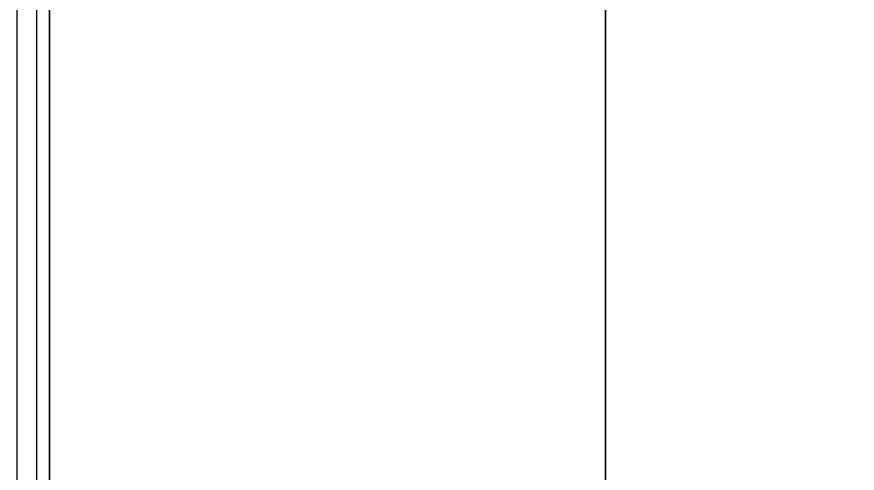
# Model space of a CAD drawing. Header units: metres. Extents: x 198 to 412, y -54 to 17.
# Drawn here: x 253.749 to 254.391, y -24.114 to -23.765 of the extents above; entities that cross this region are included whole.
import ezdxf

# ---------------------------------------------------------------- set-up
doc = ezdxf.new("R2010")
doc.units = ezdxf.units.M
doc.header["$LTSCALE"] = 10
for name, color, linetype in [('A-MUROS', 6, 'Continuous'), ('A-Revoques', 1, 'Continuous'), ('TM-REVEST', 252, 'Continuous')]:
    doc.layers.add(name, color=color, linetype=linetype)

msp = doc.modelspace()

# ---------------------------------------------------------------- linework, layer by layer
at = {"layer": 'A-MUROS'}
msp.add_line((253.74891, -23.40816), (253.74877, -24.79258), dxfattribs=at)
at = {"layer": 'A-Revoques'}
for p, q in [((253.7639, -23.42317), (253.76377, -24.77758)), ((253.7739, -23.43317), (253.77377, -24.76758))]:
    msp.add_line(p, q, dxfattribs=at)
at = {"layer": 'TM-REVEST'}
for points in [[(253.77386, -24.17764), (253.77386, -23.57764), (254.19888, -23.57762), (254.19888, -24.17762)], [(254.19888, -24.17762), (254.19888, -23.57762), (254.62385, -23.57762), (254.62385, -24.17762)]]:
    msp.add_lwpolyline(points, close=True, dxfattribs=at)

doc.saveas('drawing.dxf')
